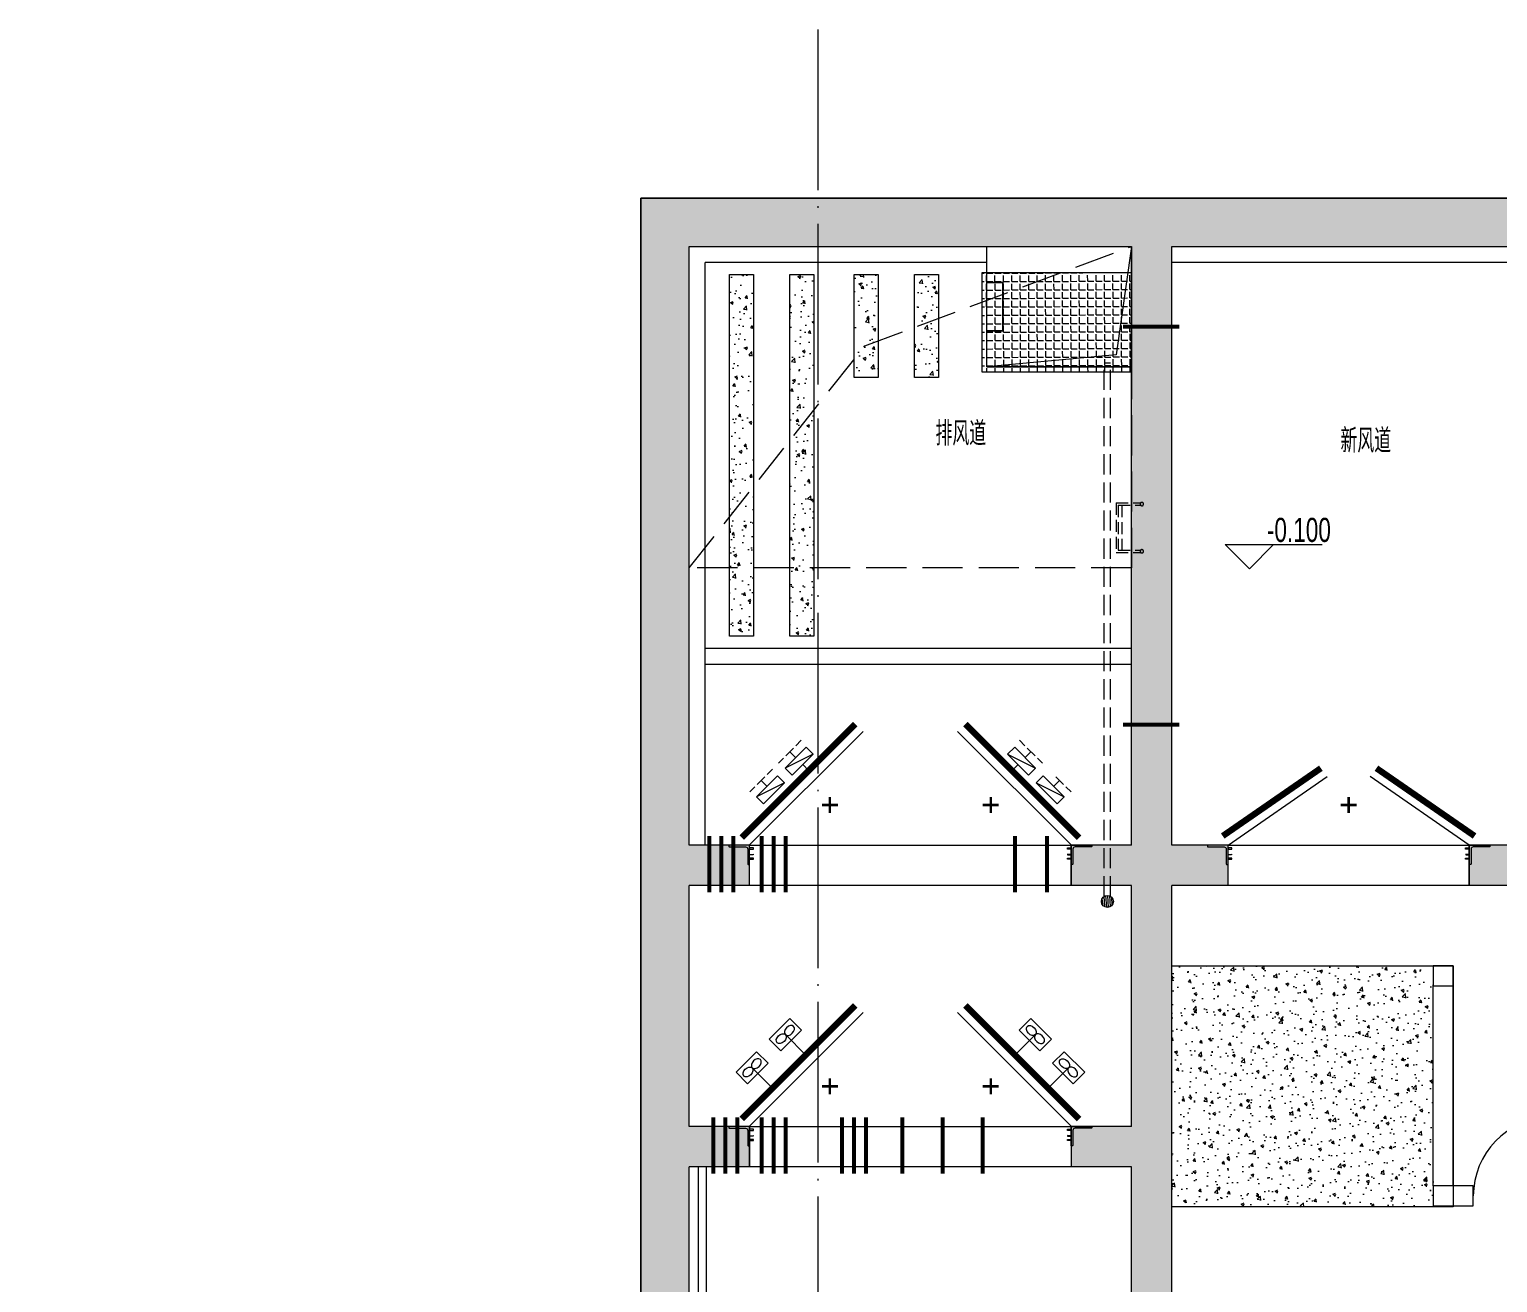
# Model space of a CAD drawing. Extents: x 13114849 to 13479250, y 160225 to 278773.
# Drawn here: x 13229592 to 13247850, y 210467 to 226059 of the extents above; entities that cross this region are included whole.
import ezdxf

# ---------------------------------------------------------------- set-up
doc = ezdxf.new("R2010")
doc.units = 0
doc.header["$LTSCALE"] = 1000
doc.header["$MEASUREMENT"] = 0
doc.linetypes.add('DASH', pattern=[0.35, 0.25, -0.1])
doc.linetypes.add('DOTE', pattern=[2.42, 2, -0.2, 0.02, -0.2])
doc.layers.add('0-变化', color=1, linetype='Continuous')
doc.layers.add('1-人防', color=7, linetype='Continuous', lineweight=5)
doc.layers.add('建筑底图', color=8, linetype='Continuous', lineweight=13)
doc.styles.add('C', font='HZTXT_E', dxfattribs={"width": 0.7, "bigfont": 'HZTXT'})

# ---------------------------------------------------------------- blocks, each defined once
blk = doc.blocks.new('_FZH')
blk.add_lwpolyline([(-0.5, -0.5), (0.5, -0.5), (0.5, 0.5), (-0.5, 0.5)], close=True)
blk = doc.blocks.new('$DorLib2D$00000001')
for p, q in [((0.45, 0.975), (0.5, 0.975)), ((0.45, 0), (0.45, 0.975)), ((0.5, 0), (0.5, 0.975)), ((0.5, 0), (0.45, 0))]:
    blk.add_line(p, q)
at = {"lineweight": 13}
blk.add_arc((0.475, 0), 0.975, 91.4693, 180, dxfattribs=at)
blk = doc.blocks.new('JG')
blk.add_hatch(color=0).paths.add_polyline_path([(-240, 0), (-240, -15, 0.414214), (-233, -22), (-48, -22, -0.414214), (-22, -48), (-22, -249, 0.414214), (-15, -256), (0, -256), (0, 0)])
at = {"color": 0}
blk.add_lwpolyline([(0, 0), (0, -256), (-15, -256, -0.414214), (-22, -249), (-22, -48, 0.414214), (-48, -22), (-233, -22, -0.414214), (-240, -15), (-240, 0)], format="xyb", close=True, dxfattribs=at)
for points in [[(-176, 0), (-176, 48), (-160, 48), (-160, 0)], [(-118, 0), (-112, 45), (-119, 45), (-125, 0)], [(-48, 0), (-48, 48), (-32, 48), (-32, 0)]]:
    blk.add_lwpolyline(points, close=True, dxfattribs=at)
blk = doc.blocks.new('爬梯')
at = {"layer": '1-人防', "color": 0, "linetype": 'DASH', "ltscale": 0.3}
for p, q in [((7260667.1, -1182298.9), (7260667.1, -1182146.7)), ((7260681.1, -1182286.6), (7260681.1, -1182146.7)), ((7260961.1, -1182286.6), (7260961.1, -1182146.7)), ((7260975.1, -1182298.9), (7260975.1, -1182146.7)), ((7260975.1, -1182298.9), (7260667.1, -1182298.9)), ((7260961.1, -1182263.9), (7260681.1, -1182263.9)), ((7260961.1, -1182286.6), (7260681.1, -1182286.6))]:
    blk.add_line(p, q, dxfattribs=at)
at = {"layer": '1-人防', "color": 0, "linetype": 'DASH'}
for centre in [(7260674.1, -1182138.9), (7260968.1, -1182138.9)]:
    blk.add_circle(centre, 10.5, dxfattribs=at)

msp = doc.modelspace()

# ---------------------------------------------------------------- hatches: boundary and pattern name
at = {"layer": '建筑底图'}
h = msp.add_hatch(dxfattribs=at)
h.set_pattern_fill('钢筋混凝土,_O', color=8, scale=100)
h.set_pattern_definition([(45, (-59395.76, -568125), (-176.7766953, 176.7766953), []), (50, (-59395.76, -568125), (717.260183, -62.752135), [75, -825]), (355, (-59395.76, -568125), (-138.751334, 752.192134), [60, -660]), (100.4514, (-59336, -568130.2), (578.50938, 689.439542), [63.74019, -701.142112]), (46.1842, (-59395.8, -567925), (1067.24105, -165.519014), [112.5, -1237.5]), (96.6356, (-59306.8, -567938.8), (934.662706, 974.11787), [95.61029, -1051.713]), (351.1842, (-59395.8, -567925), (934.661945, 974.1186), [90, -990]), (21, (-59295.76, -567975), (596.907052, -402.61889), [75, -825]), (326, (-59295.76, -567975), (243.31533, 725.150045), [60, -660]), (71.4514, (-59246, -568008.55), (840.22263, 322.530497), [63.74019, -701.142112]), (37.5, (-59395.76, -568125), (12.1598553, 332.893854), [0, -652, 0, -670, 0, -662.5]), (7.5, (-59395.76, -568125), (263.069537, 394.411712), [0, -382, 0, -637, 0, -252.5]), (327.5, (-59618.76, -568125), (533.822436, -22.554872), [0, -250, 0, -780, 0, -1035]), (317.5, (-59718.76, -568125), (583.18617, 100.104982), [0, -325, 0, -518, 0, -735])])
h.paths.add_polyline_path([(13237197.4, 223959.5), (13237197.4, 205909.5), (13237797.4, 205909.5), (13237797.4, 211909.5), (13238547.4, 211909.5), (13238547.4, 212409.5), (13237797.4, 212409.5), (13237797.4, 215409.5), (13238547.4, 215409.5), (13238547.4, 215909.5), (13237797.4, 215909.5), (13237797.4, 223359.5), (13243297.4, 223359.5), (13243297.4, 215909.5), (13242547.4, 215909.5), (13242547.4, 215409.5), (13243297.4, 215409.5), (13243297.4, 212409.5), (13242547.4, 212409.5), (13242547.4, 211909.5), (13243297.4, 211909.5), (13243297.4, 205909.5), (13243797.4, 205909.5), (13243797.4, 210028.5), (13243797.4, 215409.5), (13244497.4, 215409.5), (13244497.4, 215909.5), (13243797.4, 215909.5), (13243797.4, 223359.5), (13259397.4, 223359.5), (13259397.4, 220759.5), (13248747.4, 220759.5), (13248747.4, 215909.5), (13247497.4, 215909.5), (13247497.4, 215409.5), (13248747.4, 215409.5), (13248747.4, 212709.5), (13248747.4, 210019.5), (13249247.4, 210019.5), (13249247.4, 210028.5), (13249247.4, 212709.5), (13249247.4, 220259.5), (13259397.4, 220259.5), (13259397.4, 216959.5), (13260997.4, 216959.5), (13260997.4, 217459.5), (13259897.4, 217459.5), (13259897.4, 223359.5), (13262497.4, 223359.5), (13262497.4, 217459.5), (13262197.4, 217459.5), (13262197.4, 216959.5), (13262497.4, 216959.5), (13262497.4, 215159.5), (13270447.4, 215159.5), (13270447.4, 205909.5), (13271047.4, 205909.5), (13271047.4, 210028.5), (13271047.4, 223959.5)])
h.paths.add_polyline_path([(13262997.4, 223359.5), (13270447.4, 223359.5), (13270447.4, 215559.5), (13262997.4, 215559.5)], flags=16)
h = msp.add_hatch(dxfattribs=at)
h.set_pattern_fill('混凝土', color=8, scale=50, style=0)
h.set_pattern_definition([(50, (0, 0), (358.630091, -31.3760675), [37.5, -412.5]), (355, (0, 0), (-69.375667, 376.096067), [30, -330]), (100.4514, (29.9, -2.6), (289.254691, 344.719771), [31.870095, -350.571056]), (46.1842, (0, 100), (533.620524, -82.759507), [56.25, -618.75]), (96.6356, (44.47, 93.1), (467.331353, 487.058935), [47.805144, -525.8565]), (351.1842, (0, 100), (467.330973, 487.0593), [45, -495]), (21, (50, 75), (298.453526, -201.3094453), [37.5, -412.5]), (326, (50, 75), (121.657666, 362.575023), [30, -330]), (71.4514, (74.87, 58.22), (420.111314, 161.265248), [31.870095, -350.571056]), (37.5, (0, 0), (6.0799277, 166.4469269), [0, -326, 0, -335, 0, -331.25]), (7.5, (0, 0), (131.5347687, 197.205856), [0, -191, 0, -318.5, 0, -126.25]), (327.5, (-111.5, 0), (266.9112181, -11.2774359), [0, -125, 0, -390, 0, -517.5]), (317.5, (-161.5, 0), (291.5930847, 50.052491), [0, -162.5, 0, -259, 0, -367.5])])
h.paths.add_polyline_path([(13239047.6, 218509.5), (13239047.6, 223009.5), (13239347.6, 223009.5), (13239347.6, 218509.5)])
h.paths.add_polyline_path([(13238297.6, 218509.5), (13238297.6, 223009.5), (13238597.6, 223009.5), (13238597.6, 218509.5)])
h = msp.add_hatch(dxfattribs=at)
h.set_pattern_fill('混凝土', color=8, scale=50, style=0)
h.set_pattern_definition([(50, (-2349.8, 1559.5), (358.630091, -31.3760675), [37.5, -412.5]), (355, (-2349.8, 1559.5), (-69.375667, 376.096067), [30, -330]), (100.4514, (-2319.93, 1556.9), (289.254691, 344.719771), [31.870095, -350.571056]), (46.1842, (-2349.8, 1659.5), (533.620524, -82.759507), [56.25, -618.75]), (96.6356, (-2305.35, 1652.6), (467.331353, 487.058935), [47.805144, -525.8565]), (351.1842, (-2349.8, 1659.5), (467.330973, 487.0593), [45, -495]), (21, (-2299.8, 1634.5), (298.453526, -201.3094453), [37.5, -412.5]), (326, (-2299.8, 1634.5), (121.657666, 362.575023), [30, -330]), (71.4514, (-2274.94, 1617.72), (420.111314, 161.265248), [31.870095, -350.571056]), (37.5, (-2349.81, 1559.5), (6.0799277, 166.4469269), [0, -326, 0, -335, 0, -331.25]), (7.5, (-2349.81, 1559.5), (131.5347687, 197.205856), [0, -191, 0, -318.5, 0, -126.25]), (327.5, (-2461.31, 1559.5), (266.9112181, -11.2774359), [0, -125, 0, -390, 0, -517.5]), (317.5, (-2511.31, 1559.5), (291.5930847, 50.052491), [0, -162.5, 0, -259, 0, -367.5])])
h.paths.add_polyline_path([(13240147.6, 223009.5), (13240147.6, 221729.5), (13239847.6, 221729.5), (13239847.6, 223009.5)])
h = msp.add_hatch(dxfattribs=at)
h.set_pattern_fill('混凝土', color=8, scale=50, style=0)
h.set_pattern_definition([(50, (-2149.8, 1559.5), (358.630091, -31.3760675), [37.5, -412.5]), (355, (-2149.8, 1559.5), (-69.375667, 376.096067), [30, -330]), (100.4514, (-2119.93, 1556.9), (289.254691, 344.719771), [31.870095, -350.571056]), (46.1842, (-2149.8, 1659.5), (533.620524, -82.759507), [56.25, -618.75]), (96.6356, (-2105.35, 1652.6), (467.331353, 487.058935), [47.805144, -525.8565]), (351.1842, (-2149.8, 1659.5), (467.330973, 487.0593), [45, -495]), (21, (-2099.8, 1634.5), (298.453526, -201.3094453), [37.5, -412.5]), (326, (-2099.8, 1634.5), (121.657666, 362.575023), [30, -330]), (71.4514, (-2074.94, 1617.72), (420.111314, 161.265248), [31.870095, -350.571056]), (37.5, (-2149.81, 1559.5), (6.0799277, 166.4469269), [0, -326, 0, -335, 0, -331.25]), (7.5, (-2149.81, 1559.5), (131.5347687, 197.205856), [0, -191, 0, -318.5, 0, -126.25]), (327.5, (-2261.31, 1559.5), (266.9112181, -11.2774359), [0, -125, 0, -390, 0, -517.5]), (317.5, (-2311.31, 1559.5), (291.5930847, 50.052491), [0, -162.5, 0, -259, 0, -367.5])])
h.paths.add_polyline_path([(13240897.6, 223009.5), (13240897.6, 221729.5), (13240597.6, 221729.5), (13240597.6, 223009.5)])
h = msp.add_hatch(dxfattribs=at)
h.set_pattern_fill('ANGLE', color=8, scale=30, angle=449.79873, style=0)
h.set_pattern_definition([(90.20137, (13263937.03, 574940.73), (104.774353, 0.36824), [76.2, -28.575]), (0.20137, (13263937.03, 574940.73), (0.36824, -104.774353), [76.2, -28.575])])
h.paths.add_polyline_path([(13241437.4, 221799.5), (13243297.4, 221799.5), (13243297.4, 223029.5), (13241437.4, 223029.5)])
at = {"layer": '建筑底图', "linetype": 'DASH'}
h = msp.add_hatch(dxfattribs=at)
h.set_pattern_fill('ANSI31', color=8, scale=15, angle=221.00178, style=0)
h.set_pattern_definition([(273.9982216, (12775263.423, 319709.837), (-23.7545455, -1.6603387), [])])
h.paths.add_polyline_path([(13242961, 215275.1, -1), (13243033.7, 215143.9, -1)])
at = {"layer": '建筑底图'}
h = msp.add_hatch(dxfattribs=at)
h.set_pattern_fill('混凝土', color=8, scale=50, style=0)
h.set_pattern_definition([(50, (-59395.76, -567125), (358.630091, -31.3760675), [37.5, -412.5]), (355, (-59395.76, -567125), (-69.375667, 376.096067), [30, -330]), (100.4514, (-59365.87, -567127.6), (289.254691, 344.719771), [31.870095, -350.571056]), (46.1842, (-59395.76, -567025), (533.620524, -82.759507), [56.25, -618.75]), (96.6356, (-59351.3, -567031.9), (467.331353, 487.058935), [47.805144, -525.8565]), (351.1842, (-59395.76, -567025), (467.330973, 487.0593), [45, -495]), (21, (-59345.76, -567050), (298.453526, -201.3094453), [37.5, -412.5]), (326, (-59345.76, -567050), (121.657666, 362.575023), [30, -330]), (71.4514, (-59320.9, -567066.78), (420.111314, 161.265248), [31.870095, -350.571056]), (37.5, (-59395.76, -567125), (6.0799277, 166.4469269), [0, -326, 0, -335, 0, -331.25]), (7.5, (-59395.76, -567125), (131.5347687, 197.205856), [0, -191, 0, -318.5, 0, -126.25]), (327.5, (-59507.26, -567125), (266.9112181, -11.2774359), [0, -125, 0, -390, 0, -517.5]), (317.5, (-59557.26, -567125), (291.5930847, 50.052491), [0, -162.5, 0, -259, 0, -367.5])])
h.paths.add_polyline_path([(13243797.4, 211409.5), (13247047.4, 211409.5), (13247047.4, 214409.5), (13243797.4, 214409.5)])

# ---------------------------------------------------------------- linework, layer by layer
at = {"layer": '建筑底图', "color": 8, "linetype": 'DOTE'}
msp.add_line((13239397.4, 226059.5), (13239397.4, 202850.8), dxfattribs=at)
at = {"layer": '建筑底图', "color": 8}
for p, q in [((13237197.4, 223959.5), (13271047.4, 223959.5)), ((13237197.4, 205909.5), (13237197.4, 223959.5)), ((13237797.4, 223359.5), (13243297.4, 223359.5)), ((13237797.4, 215909.5), (13237797.4, 223359.5)), ((13243297.4, 215909.5), (13243297.4, 223359.5)), ((13243797.4, 223359.5), (13259397.4, 223359.5)), ((13243797.4, 215909.5), (13243797.4, 223359.5)), ((13237997.4, 215909.5), (13237997.4, 223159.5)), ((13241497.4, 223159.5), (13237997.4, 223159.5)), ((13257597.4, 223159.5), (13243797.4, 223159.5)), ((13242957.4, 221909.5), (13243037.4, 221909.5)), ((13237997.4, 218359.5), (13243297.4, 218359.5)), ((13237997.4, 218159.5), (13243297.4, 218159.5)), ((13238543.5, 215909.5), (13239959.6, 217325.7)), ((13242551.2, 215909.5), (13241135.1, 217325.7)), ((13238997.6, 217020.4, 0), (13239095.6, 217118.4, 0)), ((13238997.6, 217020.4, 0), (13239095.6, 217118.4, 0)), ((13239123.6, 217146.4, 0), (13239191.1, 217213.9)), ((13241971.2, 217146.4, 0), (13241903.7, 217213.9)), ((13242097.2, 217020.4, 0), (13241999.2, 217118.4, 0)), ((13242097.2, 217020.4, 0), (13241999.2, 217118.4, 0)), ((13238905.7, 216928.5, 0), (13238968.4, 216991.2, 0)), ((13238905.7, 216928.5, 0), (13238968.4, 216991.2, 0)), ((13239338.4, 217041.1, 0), (13238990.6, 216869.3, 0)), ((13239338.4, 217041.1, 0), (13238990.6, 216869.3, 0)), ((13239120.5, 216999.2, 0), (13239048.4, 217071.2, 0)), ((13239120.5, 216999.2, 0), (13239048.4, 217071.2, 0)), ((13239208.5, 216911.2, 0), (13239283.8, 216835.9)), ((13239208.5, 216911.2, 0), (13239283.8, 216835.9)), ((13241756.4, 217041.1, 0), (13242104.2, 216869.3, 0)), ((13241756.4, 217041.1, 0), (13242104.2, 216869.3, 0)), ((13241886.3, 216911.2, 0), (13241811, 216835.9)), ((13241974.3, 216999.2, 0), (13242046.3, 217071.2, 0)), ((13241974.3, 216999.2, 0), (13242046.3, 217071.2, 0)), ((13242189, 216928.5, 0), (13242126.3, 216991.2, 0)), ((13238641.5, 216663.5, 0), (13238739.5, 216761.5, 0)), ((13238641.5, 216663.5, 0), (13238739.5, 216761.5, 0)), ((13238767.5, 216789.5, 0), (13238835, 216857)), ((13238767.5, 216789.5, 0), (13238835, 216857)), ((13242453.3, 216663.5, 0), (13242355.3, 216761.5, 0)), ((13242453.3, 216663.5, 0), (13242355.3, 216761.5, 0)), ((13244497.4, 215909.5), (13245731.3, 216762.4)), ((13247497.4, 215909.5), (13246263.4, 216762.4)), ((13238549.6, 216571.7, 0), (13238612.3, 216634.3, 0)), ((13238982.3, 216684.2, 0), (13238634.5, 216512.4, 0)), ((13238982.3, 216684.2, 0), (13238634.5, 216512.4, 0)), ((13238764.4, 216642.3, 0), (13238692.3, 216714.3, 0)), ((13238764.4, 216642.3, 0), (13238692.3, 216714.3, 0)), ((13242112.4, 216684.2, 0), (13242460.2, 216512.4, 0)), ((13242112.4, 216684.2, 0), (13242460.2, 216512.4, 0)), ((13242330.3, 216642.3, 0), (13242402.4, 216714.3, 0)), ((13242330.3, 216642.3, 0), (13242402.4, 216714.3, 0)), ((13242545.1, 216571.7, 0), (13242482.4, 216634.3, 0)), ((13238547.4, 215909.5), (13237797.4, 215909.5)), ((13238547.4, 215409.5), (13238547.4, 215909.5)), ((13242547.4, 215409.5), (13242547.4, 215909.5)), ((13242547.4, 215409.5), (13242547.4, 215909.5)), ((13243297.4, 215909.5), (13242547.4, 215909.5)), ((13244497.4, 215909.5), (13243797.4, 215909.5)), ((13244497.4, 215409.5), (13244497.4, 215909.5)), ((13247497.4, 215409.5), (13247497.4, 215909.5)), ((13248747.4, 215909.5), (13247497.4, 215909.5)), ((13238547.4, 215409.5), (13237797.4, 215409.5)), ((13237797.4, 212409.5), (13237797.4, 215409.5)), ((13243297.4, 215409.5), (13242547.4, 215409.5)), ((13243297.4, 212409.5), (13243297.4, 215409.5)), ((13243797.4, 205209.5), (13243797.4, 215409.5)), ((13244497.4, 215409.5), (13243797.4, 215409.5)), ((13248747.4, 215409.5), (13247497.4, 215409.5)), ((13247047.4, 211670.5), (13247047.4, 214170.5)), ((13247297.4, 211670.5), (13247297.4, 214170.5)), ((13238543.5, 212409.5), (13239959.6, 213825.7)), ((13242551.2, 212409.5), (13241135.1, 213825.7)), ((13238992.8, 213552.6, 0), (13239246.6, 213298.7)), ((13242102, 213552.6, 0), (13241848.1, 213298.7)), ((13238579.8, 213139.6, 0), (13238833.6, 212885.7)), ((13242515, 213139.6, 0), (13242261.1, 212885.7)), ((13238547.4, 212409.5), (13237797.4, 212409.5)), ((13238547.4, 212409.5), (13238547.4, 211909.5)), ((13242547.4, 212409.5), (13242547.4, 211909.5)), ((13243297.4, 212409.5), (13242547.4, 212409.5)), ((13237797.4, 205209.5), (13237797.4, 211909.5)), ((13238547.4, 211909.5), (13237797.4, 211909.5)), ((13237907.4, 211909.5), (13237907.4, 205099.5)), ((13238007.4, 211909.5), (13238007.4, 204999.5)), ((13243297.4, 211909.5), (13242547.4, 211909.5)), ((13243297.4, 205209.5), (13243297.4, 211909.5))]:
    msp.add_line(p, q, dxfattribs=at)
at = {"layer": '建筑底图', "color": 8, "linetype": 'DASH'}
for p, q in [((13242957.4, 215273), (13242957.4, 221909.5)), ((13243037.4, 215273), (13243037.4, 221909.5))]:
    msp.add_line(p, q, dxfattribs=at)
at = {"layer": '建筑底图'}
for p, q in [((13244462.5, 219648.8), (13245668.6, 219648.8)), ((13244762.5, 219348.8), (13244462.5, 219648.8)), ((13244762.5, 219348.8), (13245062.5, 219648.8))]:
    msp.add_line(p, q, dxfattribs=at)
at = {"layer": '建筑底图', "color": 8}
for points in [[(13421797.4, 205259.5), (13333997.4, 205259.5), (13333997.4, 208709.5), (13334747.4, 208709.5), (13334747.4, 214309.5), (13333997.4, 214309.5), (13333997.4, 224709.5), (13294898.3, 224709.5), (13294898.3, 217009.5), (13299947.4, 217009.5), (13299947.4, 207109.5), (13319627.4, 207109.5), (13319627.4, 205259.5), (13311597.4, 205259.5), (13311597.4, 205909.5), (13271047.4, 205909.5), (13271047.4, 223959.5), (13237197.4, 223959.5), (13237197.4, 205909.5), (13207597.4, 205909.5)], [(13241437.4, 221799.5), (13243297.4, 221799.5), (13243297.4, 223029.5), (13241437.4, 223029.5), (13241437.4, 221799.5)], [(13244497.4, 215909.5), (13247497.4, 215909.5), (13247497.4, 215409.5), (13244497.4, 215409.5), (13244497.4, 215909.5)]]:
    msp.add_lwpolyline(points, dxfattribs=at)
at = {"layer": '建筑底图', "color": 8, "linetype": 'DASH', "ltscale": 2}
msp.add_lwpolyline([(13237797.4, 219359.5), (13239979.7, 222121), (13243297.4, 223359.5)], dxfattribs=at)
msp.add_lwpolyline([(13243297.4, 223359.5), (13243297.4, 219359.5), (13237797.4, 219359.5), (13237797.4, 223359.5)], close=True, dxfattribs=at)
at = {"layer": '建筑底图', "color": 8}
for points in [[(13241497.4, 221859.5), (13241497.4, 223359.5), (13243297.4, 223359.5), (13243297.4, 221859.5)], [(13243297.4, 223359.5), (13243104.9, 222008), (13241497.4, 221859.5), (13243297.4, 221859.5)], [(13238297.6, 218509.5), (13238297.6, 223009.5), (13238597.6, 223009.5), (13238597.6, 218509.5)], [(13239047.6, 218509.5), (13239047.6, 223009.5), (13239347.6, 223009.5), (13239347.6, 218509.5)], [(13240147.6, 223009.5), (13240147.6, 221729.5), (13239847.6, 221729.5), (13239847.6, 223009.5)], [(13240897.6, 223009.5), (13240897.6, 221729.5), (13240597.6, 221729.5), (13240597.6, 223009.5)], [(13238547.4, 215909.5), (13242547.4, 215909.5), (13242547.4, 215409.5), (13238547.4, 215409.5)], [(13243797.4, 214409.5), (13247297.4, 214409.5), (13247297.4, 211409.5), (13243797.4, 211409.5)], [(13238547.4, 212409.5), (13242547.4, 212409.5), (13242547.4, 211909.5), (13238547.4, 211909.5)]]:
    msp.add_lwpolyline(points, close=True, dxfattribs=at)
for points, const_width in [([(13241497.4, 222309.5), (13241697.4, 222309.5), (13241697.4, 222909.5), (13241497.4, 222909.5)], 20), ([(13238450.5, 216002.6), (13239863.4, 217415.5)], 78.9), ([(13242644.3, 216002.6), (13241231.3, 217415.5)], 78.9), ([(13238450.5, 212502.6), (13239863.4, 213915.5)], 78.9), ([(13242644.3, 212502.6), (13241231.3, 213915.5)], 78.9)]:
    msp.add_lwpolyline(points, dxfattribs=dict(at, const_width=const_width))
at = {"layer": '建筑底图', "color": 8, "linetype": 'DASH', "lineweight": 15, "ltscale": 0.5, "const_width": 50}
for points in [[(13243191.2, 222359.5), (13243891.2, 222359.5)], [(13243191.2, 217409.5), (13243891.2, 217409.5)], [(13238697.4, 216022.9), (13238697.4, 215322.9)], [(13238847.4, 216022.9), (13238847.4, 215322.9)], [(13238997.4, 216022.9), (13238997.4, 215322.9)], [(13238697.4, 212522.9), (13238697.4, 211822.9)], [(13238847.4, 212522.9), (13238847.4, 211822.9)], [(13238997.4, 212522.9), (13238997.4, 211822.9)], [(13239697.4, 212522.9), (13239697.4, 211822.9)], [(13239847.4, 212522.9), (13239847.4, 211822.9)], [(13239997.4, 212522.9), (13239997.4, 211822.9)], [(13240447.4, 212522.9), (13240447.4, 211822.9)], [(13240947.4, 212522.9), (13240947.4, 211822.9)], [(13241447.4, 212522.9), (13241447.4, 211822.9)]]:
    msp.add_lwpolyline(points, dxfattribs=at)
at = {"layer": '建筑底图', "color": 8, "elevation": 0}
for points in [[(13239338.4, 217041.1), (13239078.6, 216781.3), (13238990.6, 216869.3), (13239250.4, 217129.1)], [(13239338.4, 217041.1), (13239078.6, 216781.3), (13238990.6, 216869.3), (13239250.4, 217129.1)], [(13241756.4, 217041.1), (13242016.2, 216781.3), (13242104.2, 216869.3), (13241844.4, 217129.1)], [(13241756.4, 217041.1), (13242016.2, 216781.3), (13242104.2, 216869.3), (13241844.4, 217129.1)], [(13238982.3, 216684.2), (13238722.5, 216424.4), (13238634.5, 216512.4), (13238894.3, 216772.2)], [(13238982.3, 216684.2), (13238722.5, 216424.4), (13238634.5, 216512.4), (13238894.3, 216772.2)], [(13242112.4, 216684.2), (13242372.2, 216424.4), (13242460.2, 216512.4), (13242200.4, 216772.2)], [(13242112.4, 216684.2), (13242372.2, 216424.4), (13242460.2, 216512.4), (13242200.4, 216772.2)], [(13238936.9, 213352.7), (13238792.8, 213496.7), (13239048.7, 213752.6), (13239192.7, 213608.5)], [(13242157.9, 213352.7), (13242301.9, 213496.7), (13242046.1, 213752.6), (13241902, 213608.5)], [(13238523.9, 212939.7), (13238379.8, 213083.7), (13238635.7, 213339.6), (13238779.7, 213195.5)], [(13242570.9, 212939.7), (13242714.9, 213083.7), (13242459.1, 213339.6), (13242315, 213195.5)]]:
    msp.add_lwpolyline(points, close=True, dxfattribs=at)
at = {"layer": '建筑底图', "color": 8, "const_width": 78.9, "elevation": 267.1}
for points in [[(13244431.6, 216023.5), (13245652, 216867)], [(13247563.2, 216023.5), (13246342.7, 216867)]]:
    msp.add_lwpolyline(points, dxfattribs=at)
at = {"layer": '建筑底图', "color": 8, "linetype": 'DASH', "const_width": 30}
for points in [[(13239447.4, 216409.5), (13239647.4, 216409.5)], [(13239547.4, 216309.5), (13239547.4, 216509.5)], [(13241447.4, 216409.5), (13241647.4, 216409.5)], [(13241547.4, 216309.5), (13241547.4, 216509.5)], [(13245897.4, 216409.5), (13246097.4, 216409.5)], [(13245997.4, 216309.5), (13245997.4, 216509.5)], [(13239447.4, 212909.5), (13239647.4, 212909.5)], [(13239547.4, 212809.5), (13239547.4, 213009.5)], [(13241447.4, 212909.5), (13241647.4, 212909.5)], [(13241547.4, 212809.5), (13241547.4, 213009.5)]]:
    msp.add_lwpolyline(points, dxfattribs=at)
at = {"layer": '建筑底图', "color": 8, "linetype": 'DASH', "ltscale": 0.5, "const_width": 50}
for points in [[(13238047.4, 216022.9), (13238047.4, 215322.9)], [(13238197.4, 216022.9), (13238197.4, 215322.9)], [(13238347.4, 216022.9), (13238347.4, 215322.9)], [(13241847.4, 216022.9), (13241847.4, 215322.9)], [(13242247.4, 216022.9), (13242247.4, 215322.9)], [(13238097.4, 212522.9), (13238097.4, 211822.9)], [(13238247.4, 212522.9), (13238247.4, 211822.9)], [(13238397.4, 212522.9), (13238397.4, 211822.9)]]:
    msp.add_lwpolyline(points, dxfattribs=at)
at = {"layer": '建筑底图', "color": 8}
msp.add_circle((13242997.4, 215209.5), 75, dxfattribs=at)
at = {"layer": '建筑底图', "color": 8, "extrusion": (2.74176e-11, 5.65471e-12, -1)}
for centre in [(13239043.9, 213603.8, 0), (13238630.9, 213190.8, 0)]:
    msp.add_ellipse(centre, major_axis=(-51.2, -51.2, 0), ratio=0.6817919, dxfattribs=at)
at = {"layer": '建筑底图', "color": 8}
for centre, major_axis in [((13242050.8, 213603.8, 0), (51.2, -51.2, 0)), ((13238941.6, 213501.4, 0), (51.2, 51.2, 0)), ((13242463.8, 213190.8, 0), (51.2, -51.2, 0)), ((13238528.6, 213088.4, 0), (51.2, 51.2, 0))]:
    msp.add_ellipse(centre, major_axis=major_axis, ratio=0.6817919, dxfattribs=at)
at = {"layer": '建筑底图', "color": 8, "extrusion": (-2.74176e-11, 5.65471e-12, -1)}
for centre in [(13242153.1, 213501.4, 0), (13242566.1, 213088.4, 0)]:
    msp.add_ellipse(centre, major_axis=(-51.2, 51.2, 0), ratio=0.6817919, dxfattribs=at)

# ---------------------------------------------------------------- block references
at = {"layer": '0-变化', "color": 8, "xscale": -1000, "yscale": -1000, "zscale": 1000, "rotation": 180}
msp.add_blockref('$DorLib2D$00000001', (13248047.4, 211545.5), dxfattribs=at)
at = {"layer": '建筑底图', "xscale": -2, "yscale": 2, "zscale": 2, "rotation": 269.9947443501376}
msp.add_blockref('爬梯', (15606372.5, -14301999.5, 0), dxfattribs=at)
at = {"layer": '建筑底图', "color": 8, "xscale": -1}
for p, rotation in [((13238547.4, 215909.5), 269.9999999999704), ((13244497.4, 215909.5), 270.0000000012511), ((13238547.4, 212409.5), 270.0000000012511)]:
    msp.add_blockref('JG', p, dxfattribs=dict(at, rotation=rotation))
at = {"layer": '建筑底图', "color": 8, "rotation": 90.00000000002959}
for p in [(13242547.4, 215909.5), (13247497.4, 215909.5), (13242547.4, 212409.5)]:
    msp.add_blockref('JG', p, dxfattribs=at)
at = {"layer": '建筑底图', "color": 8, "yscale": 250, "zscale": 250}
for p, xscale in [((13247172.4, 214284.5), 250), ((13247297.4, 211545.5), 499.9999911375344)]:
    msp.add_blockref('_FZH', p, dxfattribs=dict(at, xscale=xscale))

# ---------------------------------------------------------------- texts
at = {"layer": '建筑底图', "color": 8, "style": 'C', "width": 0.7}
for s, p in [('排风道', (13240859.8, 220881, 0)), ('新风道', (13245895.2, 220791.5, 0))]:
    msp.add_text(s, height=300, dxfattribs=at).set_placement(p)
at = {"layer": '建筑底图', "style": 'C', "width": 0.7}
msp.add_text('-0.100', height=300, dxfattribs=at).set_placement((13244980.3, 219681.8))

doc.saveas('drawing.dxf')
